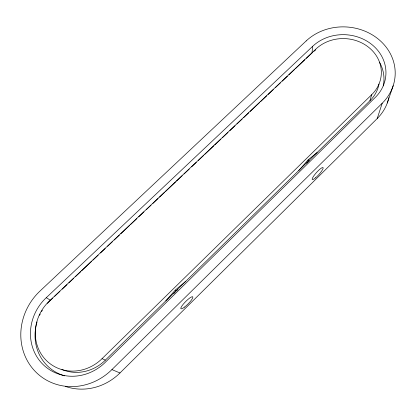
<?xml version="1.0" encoding="UTF-8"?>
<svg xmlns="http://www.w3.org/2000/svg" width="416" height="416" viewBox="0 0 416 416"><rect width="100%" height="100%" fill="white"/><g stroke="black" fill="none" stroke-linecap="round" stroke-linejoin="round"><path stroke-width="0.62" d="M312.671 46.316L45.141 298.761A47.05 43.675 -53.1 0 0 41.522 362.934A47.05 43.675 -53.1 0 0 104.187 363.392L376.111 96.585A42.271 37.461 3.3 0 0 372.128 44.762A42.271 37.461 3.3 0 0 313.633 45.438L312.671 46.316L312 53.004L306.332 58.36M308.027 161.444L308.235 159.78L317.174 152.474M61.88 369.465A41.158 38.267 -53.5 0 0 104.317 361.156L369.938 100.74L371.67 94.708L372.533 93.834A37.695 33.405 3.3 0 0 369.013 47.59A37.695 33.405 3.3 0 0 316.815 48.214L48.344 302.037A41.959 38.948 -53.1 0 0 45.152 359.232A41.959 38.948 -53.1 0 0 101.005 359.668L371.67 94.708M65.369 386.386A54.408 50.716 -54.3 0 0 119.974 372.97L377.218 118.534L382.216 103.22A51.418 45.568 3.3 0 0 378.394 39.166A51.418 45.568 3.3 0 0 306.192 40.919M387.28 103.002L393.203 85.66M165.807 300.898L175.23 290.134L185.822 281.273M298.818 170.472L308.235 159.78M369.938 100.74L370.786 99.882A37.034 32.921 3.5 0 0 378.992 84.016M306.192 40.919L40.035 291.018A57.236 53.128 -53.1 0 0 34.284 370.427A57.236 53.128 -53.1 0 0 111.914 369.606L382.216 103.22M52.832 298.054L49.39 301.335A46.15 42.91 -53.5 0 0 47.434 303.41M54.72 296.265L59.914 291.356M62.275 289.125L66.997 284.664M68.884 282.875L73.606 278.413M75.494 276.63L80.683 271.716M81.63 270.826L91.541 261.451M92.96 260.114L98.15 255.2M100.511 252.97L105.232 248.508M107.593 246.277L112.315 241.81M114.202 240.027L119.397 235.118M120.812 233.776L129.782 225.295M130.723 224.406L136.864 218.603M138.752 216.814L143.941 211.905M146.302 209.674L151.024 205.213M152.911 203.424L158.106 198.515M159.52 197.179L164.715 192.265M165.656 191.376L175.573 182M176.514 181.111L182.182 175.75M184.07 173.966L189.259 169.057M191.62 166.826L196.342 162.36M198.229 160.576L203.424 155.667M204.838 154.326L213.808 145.844M214.755 144.955L220.891 139.152M222.305 137.81L227.973 132.454M229.861 130.671L235.05 125.762M236.938 123.973L242.133 119.064M243.547 117.728L248.742 112.814M250.156 111.478L259.6 102.549M260.546 101.66L266.682 95.857M268.096 94.515L273.291 89.606M275.652 87.376L280.368 82.909M282.261 81.125L287.451 76.216M288.865 74.875L294.533 69.519M295.474 68.63L304.918 59.701M111.914 369.6L119.974 372.965M102.071 358.66L105.362 360.162M46.244 297.69L50.471 300.284M175.23 290.134L175.843 291.054M388.825 97.63A49.083 43.846 3.8 0 1 377.218 118.539M173.852 293.571A8.362 1.841 -45 0 1 175.25 292.032M176.379 290.914A8.362 1.841 -45 0 1 177.913 289.531M306.587 163.301A8.003 1.695 -48.2 0 1 307.627 162.204M308.662 161.2A8.003 1.695 -48.2 0 1 309.338 160.602M379.439 62.135A41.527 36.915 3.5 0 1 383.25 85.925M313.856 51.355A41.527 36.915 3.5 0 1 315.77 49.858M64.537 375.83A46.15 42.91 -53.5 0 1 63.653 375.565M63.216 375.424A46.15 42.91 -53.5 0 1 36.005 326.097M36.104 325.634A46.15 42.91 -53.5 0 1 37.05 321.963M39.598 315.302A46.15 42.91 -53.5 0 1 40.222 314.018M41.584 311.506A46.15 42.91 -53.5 0 1 42.318 310.279M315.687 177.71A8.044 1.56 -48 0 0 323.097 167.643A8.044 1.56 -48 0 0 314.205 175.323A8.044 1.56 -48 0 0 315.687 177.71M184.6 307.05A8.408 1.7 -45.2 0 0 192.816 296.899A8.408 1.7 -45.2 0 0 183.082 304.408A8.408 1.7 -45.2 0 0 184.6 307.05"/></g></svg>
